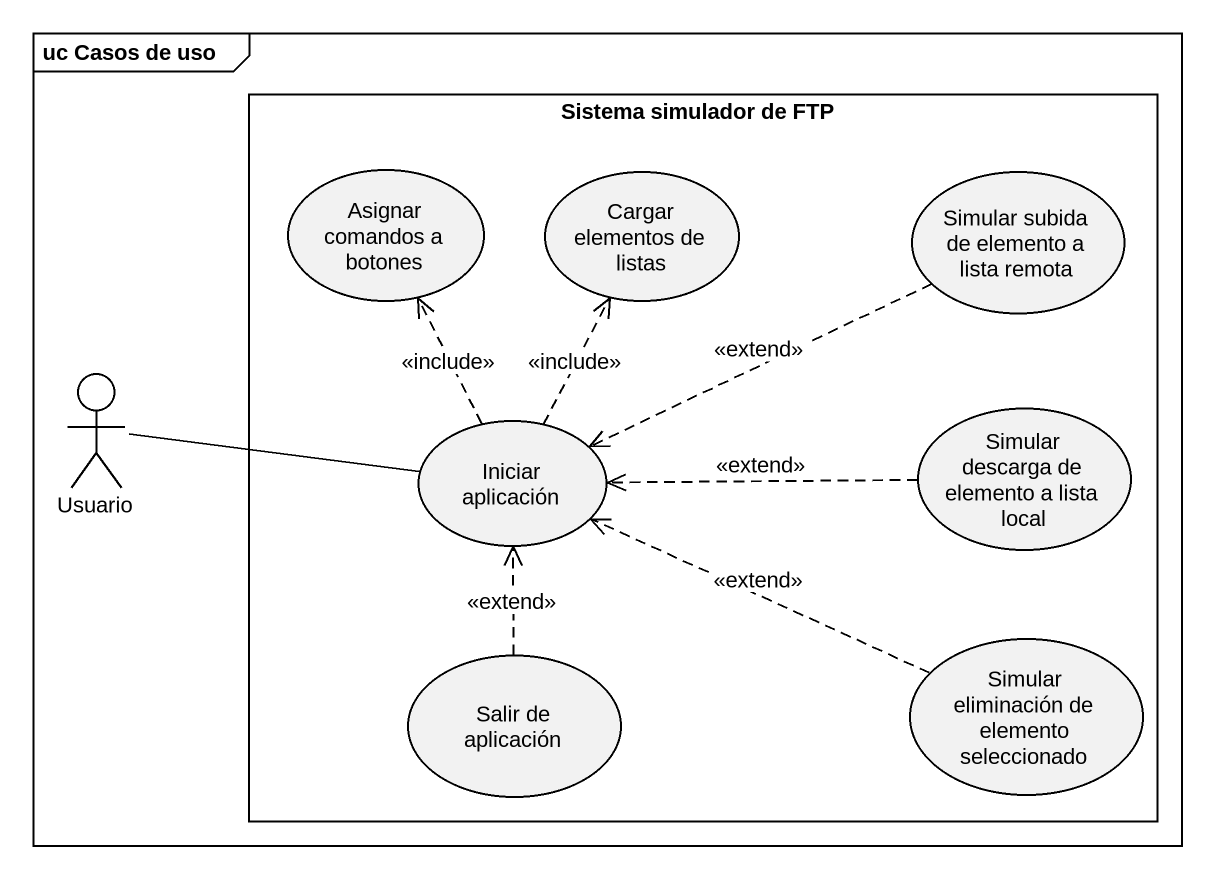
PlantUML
@startuml
mainframe uc Casos de uso
rectangle "Sistema simulador de FTP" as Sistema_simulador_de_FTP {
  usecase "Asignar comandos a botones" as Asignar_comandos_a_botones
  usecase "Cargar elementos de listas" as Cargar_elementos_de_listas
  usecase "Simular subida de elemento a lista remota" as Simular_subida_de_elemento
  usecase "Iniciar aplicación" as Iniciar_aplicación
  usecase "Simular descarga de elemento a lista local" as Simular_descarga_de
  usecase "Simular eliminación de elemento seleccionado" as Simular_eliminación_de
  usecase "Salir de aplicación" as Salir_de_aplicación
}
actor Usuario
Simular_subida_de_elemento .left.> Iniciar_aplicación : <<extend>>
Usuario -right- Iniciar_aplicación
Iniciar_aplicación .up.> Asignar_comandos_a_botones : <<include>>
Iniciar_aplicación .up.> Cargar_elementos_de_listas : <<include>>
Simular_descarga_de .left.> Iniciar_aplicación : <<extend>>
Simular_eliminación_de .left.> Iniciar_aplicación : <<extend>>
Salir_de_aplicación .up.> Iniciar_aplicación : <<extend>>
@enduml
